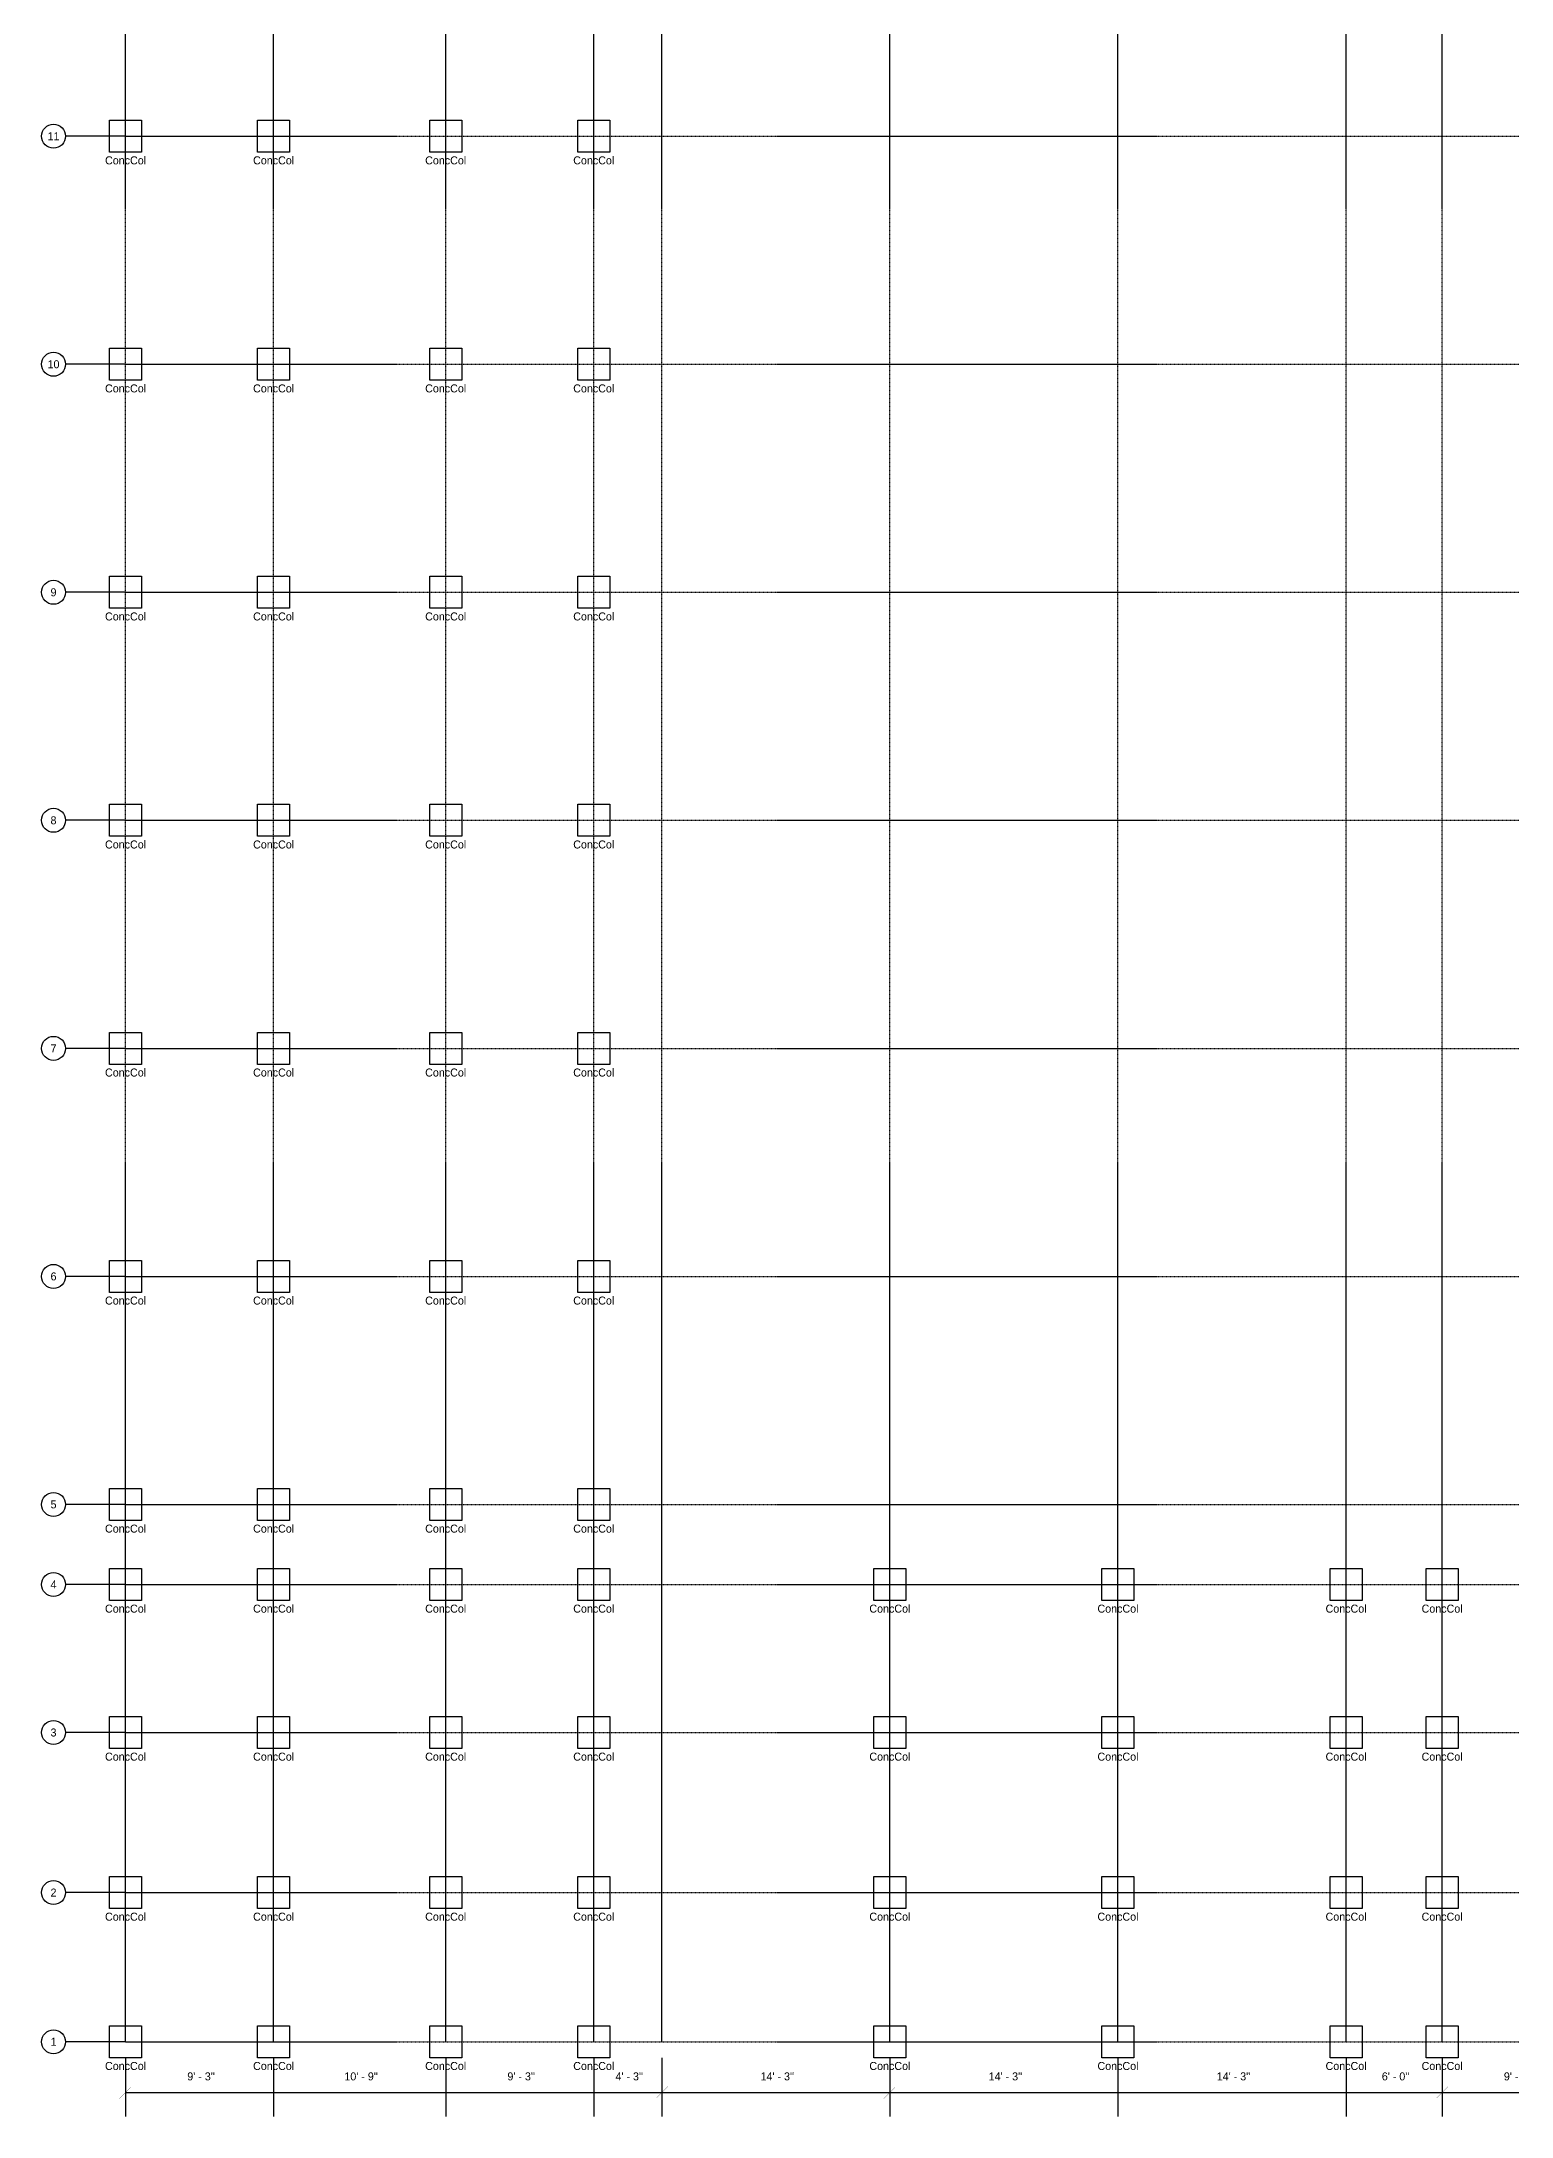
# Model space of a CAD drawing. Extents: x -63 to 2141, y 56 to 3168.
# Drawn here: x -63 to 1039, y 56 to 1612 of the extents above; entities that cross this region are included whole.
import ezdxf
from ezdxf.enums import TextEntityAlignment as Align

# ---------------------------------------------------------------- set-up
doc = ezdxf.new("R2010")
doc.units = 0
doc.header["$MEASUREMENT"] = 0
doc.linetypes.add('Center', pattern=[2, 1.25, -0.25, 0.25, -0.25])
doc.layers.get('0').update_dxf_attribs({"linetype": 'CONTINUOUS'})
for name, color, linetype in [('COLS', 5, 'CONTINUOUS'), ('DIMENSIONS', 4, 'CONTINUOUS'), ('GRID', 1, 'CONTINUOUS'), ('TEXT', 5, 'CONTINUOUS')]:
    doc.layers.add(name, color=color, linetype=linetype)
doc.dimstyles.get("Standard").update_dxf_attribs({"dimtxt": 0.18, "dimasz": 0.18, "dimexe": 0.18, "dimexo": 0.0625, "dimgap": 0.09, "dimtad": 0, "dimtih": 1, "dimtoh": 1, "dimdec": 4, "dimzin": 0, "dimtxsty": 'STANDARD', "dimcen": 0.09, "dimazin": 3, "dimtfac": 1, "dimtdec": 4, "dimtofl": 0, "dimtmove": 0, "dimatfit": 3, "dimtolj": 1, "dimtzin": 0})

# ---------------------------------------------------------------- blocks, each defined once
blk = doc.blocks.new('*D148')
at = {"color": 1, "linetype": 'BYBLOCK'}
for points in [[(4.8, 78.7), (3.7, 77.7), (-3.7, 70.2), (-4.8, 69.2)], [(115.8, 78.7), (114.7, 77.7), (107.3, 70.2), (106.2, 69.2)]]:
    blk.add_solid(points, dxfattribs=at)
at = {"layer": 'DIMENSIONS', "color": 9, "linetype": 'BYBLOCK'}
for p, q in [((0, 100), (0, 56)), ((111, 100), (111, 56))]:
    blk.add_line(p, q, dxfattribs=at)
at = {"layer": 'DIMENSIONS', "color": 0, "linetype": 'BYBLOCK'}
blk.add_line((0, 74), (111, 74), dxfattribs=at)
at = {"layer": 'DIMENSIONS', "color": 0, "linetype": 'BYBLOCK', "insert": (55.5, 86), "char_height": 6, "attachment_point": 5}
blk.add_mtext("\\A1; 9' - 3''", dxfattribs=at)
blk = doc.blocks.new('*D149')
at = {"color": 1, "linetype": 'BYBLOCK'}
for points in [[(115.8, 78.7), (114.7, 77.7), (107.3, 70.2), (106.2, 69.2)], [(244.8, 78.7), (243.7, 77.7), (236.3, 70.2), (235.2, 69.2)]]:
    blk.add_solid(points, dxfattribs=at)
at = {"layer": 'DIMENSIONS', "color": 9, "linetype": 'BYBLOCK'}
for p, q in [((111, 100), (111, 56)), ((240, 100), (240, 56))]:
    blk.add_line(p, q, dxfattribs=at)
at = {"layer": 'DIMENSIONS', "color": 0, "linetype": 'BYBLOCK'}
blk.add_line((111, 74), (240, 74), dxfattribs=at)
at = {"layer": 'DIMENSIONS', "color": 0, "linetype": 'BYBLOCK', "insert": (175.5, 86), "char_height": 6, "attachment_point": 5}
blk.add_mtext("\\A1; 10' - 9''", dxfattribs=at)
blk = doc.blocks.new('*D150')
at = {"color": 1, "linetype": 'BYBLOCK'}
for points in [[(244.8, 78.7), (243.7, 77.7), (236.3, 70.2), (235.2, 69.2)], [(355.8, 78.7), (354.7, 77.7), (347.3, 70.2), (346.2, 69.2)]]:
    blk.add_solid(points, dxfattribs=at)
at = {"layer": 'DIMENSIONS', "color": 9, "linetype": 'BYBLOCK'}
for p, q in [((240, 100), (240, 56)), ((351, 100), (351, 56))]:
    blk.add_line(p, q, dxfattribs=at)
at = {"layer": 'DIMENSIONS', "color": 0, "linetype": 'BYBLOCK'}
blk.add_line((240, 74), (351, 74), dxfattribs=at)
at = {"layer": 'DIMENSIONS', "color": 0, "linetype": 'BYBLOCK', "insert": (295.5, 86), "char_height": 6, "attachment_point": 5}
blk.add_mtext("\\A1; 9' - 3''", dxfattribs=at)
blk = doc.blocks.new('*D151')
at = {"color": 1, "linetype": 'BYBLOCK'}
for points in [[(355.8, 78.7), (354.7, 77.7), (347.3, 70.2), (346.2, 69.2)], [(406.8, 78.7), (405.7, 77.7), (398.3, 70.2), (397.2, 69.2)]]:
    blk.add_solid(points, dxfattribs=at)
at = {"layer": 'DIMENSIONS', "color": 9, "linetype": 'BYBLOCK'}
for p, q in [((351, 100), (351, 56)), ((402, 100), (402, 56))]:
    blk.add_line(p, q, dxfattribs=at)
at = {"layer": 'DIMENSIONS', "color": 0, "linetype": 'BYBLOCK'}
blk.add_line((351, 74), (402, 74), dxfattribs=at)
at = {"layer": 'DIMENSIONS', "color": 0, "linetype": 'BYBLOCK', "insert": (376.5, 86), "char_height": 6, "attachment_point": 5}
blk.add_mtext("\\A1; 4' - 3''", dxfattribs=at)
blk = doc.blocks.new('*D152')
at = {"color": 1, "linetype": 'BYBLOCK'}
for points in [[(406.8, 78.7), (405.7, 77.7), (398.3, 70.2), (397.2, 69.2)], [(577.8, 78.7), (576.7, 77.7), (569.3, 70.2), (568.2, 69.2)]]:
    blk.add_solid(points, dxfattribs=at)
at = {"layer": 'DIMENSIONS', "color": 9, "linetype": 'BYBLOCK'}
for p, q in [((402, 100), (402, 56)), ((573, 100), (573, 56))]:
    blk.add_line(p, q, dxfattribs=at)
at = {"layer": 'DIMENSIONS', "color": 0, "linetype": 'BYBLOCK'}
blk.add_line((402, 74), (573, 74), dxfattribs=at)
at = {"layer": 'DIMENSIONS', "color": 0, "linetype": 'BYBLOCK', "insert": (487.5, 86), "char_height": 6, "attachment_point": 5}
blk.add_mtext("\\A1; 14' - 3''", dxfattribs=at)
blk = doc.blocks.new('*D153')
at = {"color": 1, "linetype": 'BYBLOCK'}
for points in [[(577.8, 78.7), (576.7, 77.7), (569.3, 70.2), (568.2, 69.2)], [(748.8, 78.7), (747.7, 77.7), (740.3, 70.2), (739.2, 69.2)]]:
    blk.add_solid(points, dxfattribs=at)
at = {"layer": 'DIMENSIONS', "color": 9, "linetype": 'BYBLOCK'}
for p, q in [((573, 100), (573, 56)), ((744, 100), (744, 56))]:
    blk.add_line(p, q, dxfattribs=at)
at = {"layer": 'DIMENSIONS', "color": 0, "linetype": 'BYBLOCK'}
blk.add_line((573, 74), (744, 74), dxfattribs=at)
at = {"layer": 'DIMENSIONS', "color": 0, "linetype": 'BYBLOCK', "insert": (658.5, 86), "char_height": 6, "attachment_point": 5}
blk.add_mtext("\\A1; 14' - 3''", dxfattribs=at)
blk = doc.blocks.new('*D154')
at = {"color": 1, "linetype": 'BYBLOCK'}
for points in [[(748.8, 78.7), (747.7, 77.7), (740.3, 70.2), (739.2, 69.2)], [(919.8, 78.7), (918.7, 77.7), (911.3, 70.2), (910.2, 69.2)]]:
    blk.add_solid(points, dxfattribs=at)
at = {"layer": 'DIMENSIONS', "color": 9, "linetype": 'BYBLOCK'}
for p, q in [((744, 100), (744, 56)), ((915, 100), (915, 56))]:
    blk.add_line(p, q, dxfattribs=at)
at = {"layer": 'DIMENSIONS', "color": 0, "linetype": 'BYBLOCK'}
blk.add_line((744, 74), (915, 74), dxfattribs=at)
at = {"layer": 'DIMENSIONS', "color": 0, "linetype": 'BYBLOCK', "insert": (829.5, 86), "char_height": 6, "attachment_point": 5}
blk.add_mtext("\\A1; 14' - 3''", dxfattribs=at)
blk = doc.blocks.new('*D155')
at = {"color": 1, "linetype": 'BYBLOCK'}
for points in [[(919.8, 78.7), (918.7, 77.7), (911.3, 70.2), (910.2, 69.2)], [(991.8, 78.7), (990.7, 77.7), (983.3, 70.2), (982.2, 69.2)]]:
    blk.add_solid(points, dxfattribs=at)
at = {"layer": 'DIMENSIONS', "color": 9, "linetype": 'BYBLOCK'}
for p, q in [((915, 100), (915, 56)), ((987, 100), (987, 56))]:
    blk.add_line(p, q, dxfattribs=at)
at = {"layer": 'DIMENSIONS', "color": 0, "linetype": 'BYBLOCK'}
blk.add_line((915, 74), (987, 74), dxfattribs=at)
at = {"layer": 'DIMENSIONS', "color": 0, "linetype": 'BYBLOCK', "insert": (951, 86), "char_height": 6, "attachment_point": 5}
blk.add_mtext("\\A1; 6' - 0''", dxfattribs=at)
blk = doc.blocks.new('*D156')
at = {"color": 1, "linetype": 'BYBLOCK'}
for points in [[(991.8, 78.7), (990.7, 77.7), (983.3, 70.2), (982.2, 69.2)], [(1102.8, 78.7), (1101.7, 77.7), (1094.3, 70.2), (1093.2, 69.2)]]:
    blk.add_solid(points, dxfattribs=at)
at = {"layer": 'DIMENSIONS', "color": 9, "linetype": 'BYBLOCK'}
for p, q in [((987, 100), (987, 56)), ((1098, 100), (1098, 56))]:
    blk.add_line(p, q, dxfattribs=at)
at = {"layer": 'DIMENSIONS', "color": 0, "linetype": 'BYBLOCK'}
blk.add_line((987, 74), (1098, 74), dxfattribs=at)
at = {"layer": 'DIMENSIONS', "color": 0, "linetype": 'BYBLOCK', "insert": (1042.5, 86), "char_height": 6, "attachment_point": 5}
blk.add_mtext("\\A1; 9' - 3''", dxfattribs=at)

msp = doc.modelspace()

# ---------------------------------------------------------------- linework, layer by layer
at = {"layer": 'COLS', "color": 5, "linetype": 'CONTINUOUS'}
for points in [[(12, 1528.92), (-12, 1528.92), (-12, 1552.92), (12, 1552.92)], [(123, 1528.92), (99, 1528.92), (99, 1552.92), (123, 1552.92)], [(252, 1528.92), (228, 1528.92), (228, 1552.92), (252, 1552.92)], [(363, 1528.92), (339, 1528.92), (339, 1552.92), (363, 1552.92)], [(12, 1357.92), (-12, 1357.92), (-12, 1381.92), (12, 1381.92)], [(123, 1357.92), (99, 1357.92), (99, 1381.92), (123, 1381.92)], [(252, 1357.92), (228, 1357.92), (228, 1381.92), (252, 1381.92)], [(363, 1357.92), (339, 1357.92), (339, 1381.92), (363, 1381.92)], [(12, 1186.92), (-12, 1186.92), (-12, 1210.92), (12, 1210.92)], [(123, 1186.92), (99, 1186.92), (99, 1210.92), (123, 1210.92)], [(252, 1186.92), (228, 1186.92), (228, 1210.92), (252, 1210.92)], [(363, 1186.92), (339, 1186.92), (339, 1210.92), (363, 1210.92)], [(12, 1015.92), (-12, 1015.92), (-12, 1039.92), (12, 1039.92)], [(123, 1015.92), (99, 1015.92), (99, 1039.92), (123, 1039.92)], [(252, 1015.92), (228, 1015.92), (228, 1039.92), (252, 1039.92)], [(363, 1015.92), (339, 1015.92), (339, 1039.92), (363, 1039.92)], [(12, 844.92), (-12, 844.92), (-12, 868.92), (12, 868.92)], [(123, 844.92), (99, 844.92), (99, 868.92), (123, 868.92)], [(252, 844.92), (228, 844.92), (228, 868.92), (252, 868.92)], [(363, 844.92), (339, 844.92), (339, 868.92), (363, 868.92)], [(12, 673.92), (-12, 673.92), (-12, 697.92), (12, 697.92)], [(123, 673.92), (99, 673.92), (99, 697.92), (123, 697.92)], [(252, 673.92), (228, 673.92), (228, 697.92), (252, 697.92)], [(363, 673.92), (339, 673.92), (339, 697.92), (363, 697.92)], [(12, 502.92), (-12, 502.92), (-12, 526.92), (12, 526.92)], [(123, 502.92), (99, 502.92), (99, 526.92), (123, 526.92)], [(252, 502.92), (228, 502.92), (228, 526.92), (252, 526.92)], [(363, 502.92), (339, 502.92), (339, 526.92), (363, 526.92)], [(12, 442.92), (-12, 442.92), (-12, 466.92), (12, 466.92)], [(123, 442.92), (99, 442.92), (99, 466.92), (123, 466.92)], [(252, 442.92), (228, 442.92), (228, 466.92), (252, 466.92)], [(363, 442.92), (339, 442.92), (339, 466.92), (363, 466.92)], [(585, 442.92), (561, 442.92), (561, 466.92), (585, 466.92)], [(756, 442.92), (732, 442.92), (732, 466.92), (756, 466.92)], [(927, 442.92), (903, 442.92), (903, 466.92), (927, 466.92)], [(999, 442.92), (975, 442.92), (975, 466.92), (999, 466.92)], [(12, 331.92), (-12, 331.92), (-12, 355.92), (12, 355.92)], [(123, 331.92), (99, 331.92), (99, 355.92), (123, 355.92)], [(252, 331.92), (228, 331.92), (228, 355.92), (252, 355.92)], [(363, 331.92), (339, 331.92), (339, 355.92), (363, 355.92)], [(585, 331.92), (561, 331.92), (561, 355.92), (585, 355.92)], [(756, 331.92), (732, 331.92), (732, 355.92), (756, 355.92)], [(927, 331.92), (903, 331.92), (903, 355.92), (927, 355.92)], [(999, 331.92), (975, 331.92), (975, 355.92), (999, 355.92)], [(12, 211.92), (-12, 211.92), (-12, 235.92), (12, 235.92)], [(123, 211.92), (99, 211.92), (99, 235.92), (123, 235.92)], [(252, 211.92), (228, 211.92), (228, 235.92), (252, 235.92)], [(363, 211.92), (339, 211.92), (339, 235.92), (363, 235.92)], [(585, 211.92), (561, 211.92), (561, 235.92), (585, 235.92)], [(756, 211.92), (732, 211.92), (732, 235.92), (756, 235.92)], [(927, 211.92), (903, 211.92), (903, 235.92), (927, 235.92)], [(999, 211.92), (975, 211.92), (975, 235.92), (999, 235.92)], [(12, 99.96), (-12, 99.96), (-12, 123.96), (12, 123.96)], [(123, 99.96), (99, 99.96), (99, 123.96), (123, 123.96)], [(252, 99.96), (228, 99.96), (228, 123.96), (252, 123.96)], [(363, 99.96), (339, 99.96), (339, 123.96), (363, 123.96)], [(585, 99.96), (561, 99.96), (561, 123.96), (585, 123.96)], [(756, 99.96), (732, 99.96), (732, 123.96), (756, 123.96)], [(927, 99.96), (903, 99.96), (903, 123.96), (927, 123.96)], [(999, 99.96), (975, 99.96), (975, 123.96), (999, 123.96)]]:
    msp.add_lwpolyline(points, close=True, dxfattribs=at)
at = {"layer": 'GRID', "color": 1, "linetype": 'CENTER', "ltscale": 0.5}
for p, q in [((0, 111.96), (0, 3104.916)), ((111, 111.96), (111, 3104.916)), ((240, 111.96), (240, 3104.916)), ((351, 111.96), (351, 3104.916)), ((402, 111.96), (402, 3104.916)), ((573, 111.96), (573, 3104.916)), ((744, 111.96), (744, 3104.916)), ((915, 111.96), (915, 3104.916)), ((987, 111.96), (987, 3104.916)), ((0, 1540.92), (2085, 1540.92)), ((0, 1369.92), (2085, 1369.92)), ((0, 1198.92), (2085, 1198.92)), ((0, 1027.92), (2085, 1027.92)), ((0, 856.92), (2085, 856.92)), ((0, 685.92), (2085, 685.92)), ((0, 514.92), (2085, 514.92)), ((0, 454.92), (2085, 454.92)), ((0, 343.92), (2085, 343.92)), ((0, 223.92), (2085, 223.92)), ((0, 111.96), (2085, 111.96))]:
    msp.add_line(p, q, dxfattribs=at)
at = {"layer": 'GRID', "color": 0, "linetype": 'CONTINUOUS'}
for p, q in [((0, 1540.92), (-45, 1540.92)), ((0, 1369.92), (-45, 1369.92)), ((0, 1198.92), (-45, 1198.92)), ((0, 1027.92), (-45, 1027.92)), ((0, 856.92), (-45, 856.92)), ((0, 685.92), (-45, 685.92)), ((0, 514.92), (-45, 514.92)), ((0, 454.92), (-45, 454.92)), ((0, 343.92), (-45, 343.92)), ((0, 223.92), (-45, 223.92)), ((0, 111.96), (-45, 111.96))]:
    msp.add_line(p, q, dxfattribs=at)
for centre in [(-54, 1540.92), (-54, 1369.92), (-54, 1198.92), (-54, 1027.92), (-54, 856.92), (-54, 685.92), (-54, 514.92), (-54, 454.92), (-54, 343.92), (-54, 223.92), (-54, 111.96)]:
    msp.add_circle(centre, 9, dxfattribs=at)

# ---------------------------------------------------------------- texts
at = {"layer": 'TEXT', "color": 0}
for s, p in [('11', (-54, 1540.92)), ('ConcCol', (0, 1522.92)), ('ConcCol', (111, 1522.92)), ('ConcCol', (240, 1522.92)), ('ConcCol', (351, 1522.92)), ('10', (-54, 1369.92)), ('ConcCol', (0, 1351.92)), ('ConcCol', (111, 1351.92)), ('ConcCol', (240, 1351.92)), ('ConcCol', (351, 1351.92)), ('9', (-54, 1198.92)), ('ConcCol', (0, 1180.92)), ('ConcCol', (111, 1180.92)), ('ConcCol', (240, 1180.92)), ('ConcCol', (351, 1180.92)), ('8', (-54, 1027.92)), ('ConcCol', (0, 1009.92)), ('ConcCol', (111, 1009.92)), ('ConcCol', (240, 1009.92)), ('ConcCol', (351, 1009.92)), ('7', (-54, 856.92)), ('ConcCol', (0, 838.92)), ('ConcCol', (111, 838.92)), ('ConcCol', (240, 838.92)), ('ConcCol', (351, 838.92)), ('6', (-54, 685.92)), ('ConcCol', (0, 667.92)), ('ConcCol', (111, 667.92)), ('ConcCol', (240, 667.92)), ('ConcCol', (351, 667.92)), ('5', (-54, 514.92)), ('ConcCol', (0, 496.92)), ('ConcCol', (111, 496.92)), ('ConcCol', (240, 496.92)), ('ConcCol', (351, 496.92)), ('4', (-54, 454.92)), ('ConcCol', (0, 436.92)), ('ConcCol', (111, 436.92)), ('ConcCol', (240, 436.92)), ('ConcCol', (351, 436.92)), ('ConcCol', (573, 436.92)), ('ConcCol', (744, 436.92)), ('ConcCol', (915, 436.92)), ('ConcCol', (987, 436.92)), ('3', (-54, 343.92)), ('ConcCol', (0, 325.92)), ('ConcCol', (111, 325.92)), ('ConcCol', (240, 325.92)), ('ConcCol', (351, 325.92)), ('ConcCol', (573, 325.92)), ('ConcCol', (744, 325.92)), ('ConcCol', (915, 325.92)), ('ConcCol', (987, 325.92)), ('2', (-54, 223.92)), ('ConcCol', (0, 205.92)), ('ConcCol', (111, 205.92)), ('ConcCol', (240, 205.92)), ('ConcCol', (351, 205.92)), ('ConcCol', (573, 205.92)), ('ConcCol', (744, 205.92)), ('ConcCol', (915, 205.92)), ('ConcCol', (987, 205.92)), ('1', (-54, 111.96)), ('ConcCol', (0, 93.96)), ('ConcCol', (111, 93.96)), ('ConcCol', (240, 93.96)), ('ConcCol', (351, 93.96)), ('ConcCol', (573, 93.96)), ('ConcCol', (744, 93.96)), ('ConcCol', (915, 93.96)), ('ConcCol', (987, 93.96))]:
    msp.add_text(s, height=6, dxfattribs=at).set_placement(p, align=Align.MIDDLE)

# ---------------------------------------------------------------- dimensions: what is measured, and where the dimension line sits
at = {"layer": 'DIMENSIONS'}
for base, p1, p2, picture, middle in [((111, 73.96), (0, 111.96), (111, 111.96), '*D148', (55.5, 111.96)), ((240, 73.96), (111, 111.96), (240, 111.96), '*D149', (175.5, 111.96)), ((351, 73.96), (240, 111.96), (351, 111.96), '*D150', (295.5, 111.96)), ((402, 73.96), (351, 111.96), (402, 111.96), '*D151', (376.5, 111.96)), ((573, 73.96), (402, 111.96), (573, 111.96), '*D152', (487.5, 111.96)), ((744, 73.96), (573, 111.96), (744, 111.96), '*D153', (658.5, 111.96)), ((915, 73.96), (744, 111.96), (915, 111.96), '*D154', (829.5, 111.96)), ((987, 73.96), (915, 111.96), (987, 111.96), '*D155', (951, 111.96)), ((1098, 73.96), (987, 111.96), (1098, 111.96), '*D156', (1042.5, 111.96))]:
    dim = msp.add_linear_dim(base=base, p1=p1, p2=p2, dimstyle='STANDARD', dxfattribs=at)
    dim.commit()
    dim.dimension.update_dxf_attribs({"geometry": picture, "text_midpoint": middle})

doc.saveas('drawing.dxf')
